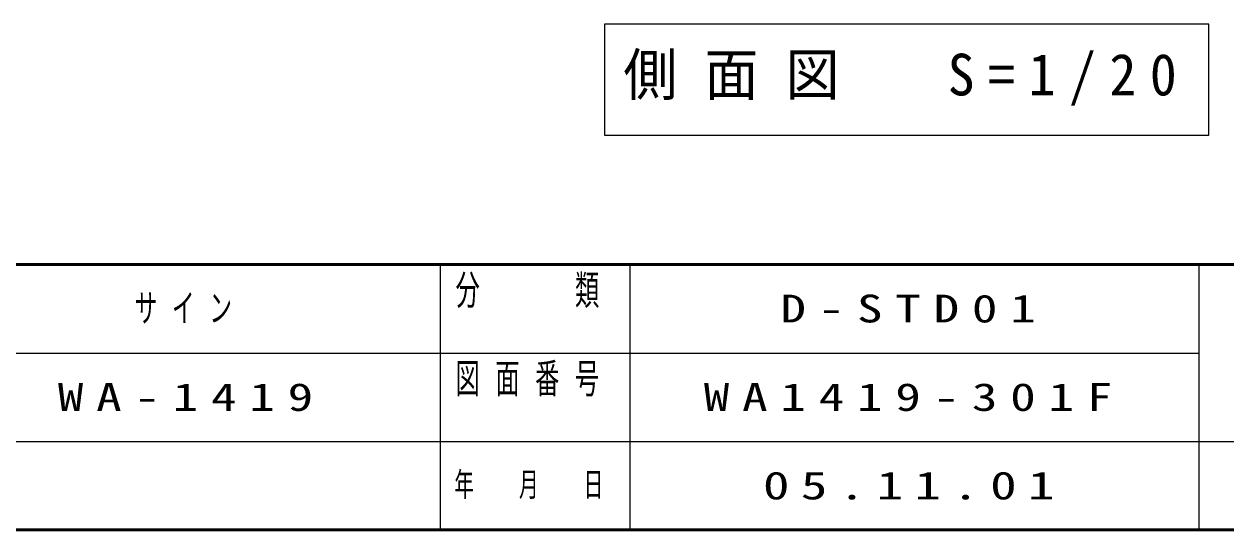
# Model space of a CAD drawing. Units: millimetres on the paper, scale 1:20. Extents: x -365 to 0, y -26 to 257.
# Drawn here: x -162.9 to -67.9, y 0 to 40 of the extents above; entities that cross this region are included whole.
import ezdxf

# ---------------------------------------------------------------- set-up
doc = ezdxf.new("R2010")
doc.units = ezdxf.units.MM
doc.layers.add('1_20', color=7, linetype='Continuous', lineweight=13)
doc.layers.add('NAKAMURA図枠', color=7, linetype='Continuous', lineweight=13)
doc.layers.add('99', color=7, linetype='Continuous')
doc.styles.add('ＭＳ ゴシック', font='')
doc.styles.get('ＭＳ ゴシック').set_extended_font_data('MS Gothic')

msp = doc.modelspace()

# ---------------------------------------------------------------- linework, layer by layer
at = {"layer": '1_20'}
for p, q in [((-117.005, 40.029), (-117.005, 31.229)), ((-69.205, 40.029), (-117.005, 40.029)), ((-69.205, 31.229), (-69.205, 40.029)), ((-117.005, 31.229), (-69.205, 31.229))]:
    msp.add_line(p, q, dxfattribs=at)
at = {"layer": 'NAKAMURA図枠', "lineweight": 50}
for p, q in [((-365, 21), (0, 21)), ((-365, 0), (0, 0))]:
    msp.add_line(p, q, dxfattribs=at)
at = {"layer": 'NAKAMURA図枠', "color": 211, "lineweight": 25}
for p, q in [((-130, 21), (-130, 0)), ((-70, 21), (-70, 0)), ((-182.5, 14), (-70, 14)), ((-237.5, 7), (0, 7))]:
    msp.add_line(p, q, dxfattribs=at)
at = {"layer": 'NAKAMURA図枠'}
msp.add_line((-115, 21), (-115, 0), dxfattribs=at)

# ---------------------------------------------------------------- texts
at = {"layer": '1_20', "insert": (-93.105, 35.629), "char_height": 3.299, "attachment_point": 5, "style": 'ＭＳ ゴシック'}
msp.add_mtext('\\T1.5;\\W0.95;側面図\u3000S=1/20', dxfattribs=at)
at = {"layer": '99', "char_height": 2.199, "style": 'ＭＳ ゴシック'}
for s, insert, attachment_point in [('\\T1.64;\\W0.6;サイン', (-149.75, 17.5), 5), ('\\T1.5;\\W1.35;D-STD01', (-92.5, 17.5), 5), ('\\T1.5;\\W1.35;WA-1419', (-160.25, 10.5), 4), ('\\T1.5;\\W1.35;WA1419-301F', (-92.5, 10.5), 5), ('\\T1.43;\\W1.4;05.11.01', (-92.5, 3.5), 5)]:
    msp.add_mtext(s, dxfattribs=dict(at, insert=insert, attachment_point=attachment_point))
at = {"layer": 'NAKAMURA図枠', "color": 4, "style": 'ＭＳ ゴシック'}
for s, insert, char_height, attachment_point in [('\\T1.64;\\W0.6;分\u3000\u3000類', (-122.5, 20.167), 2.346, 2), ('\\T1.64;\\W0.6;図面番号', (-122.5, 13.167), 2.346, 2), ('\\T1.64;\\W0.6;年\u3000月\u3000日', (-122.5, 3.5), 1.906, 5)]:
    msp.add_mtext(s, dxfattribs=dict(at, insert=insert, char_height=char_height, attachment_point=attachment_point))

doc.saveas('drawing.dxf')
